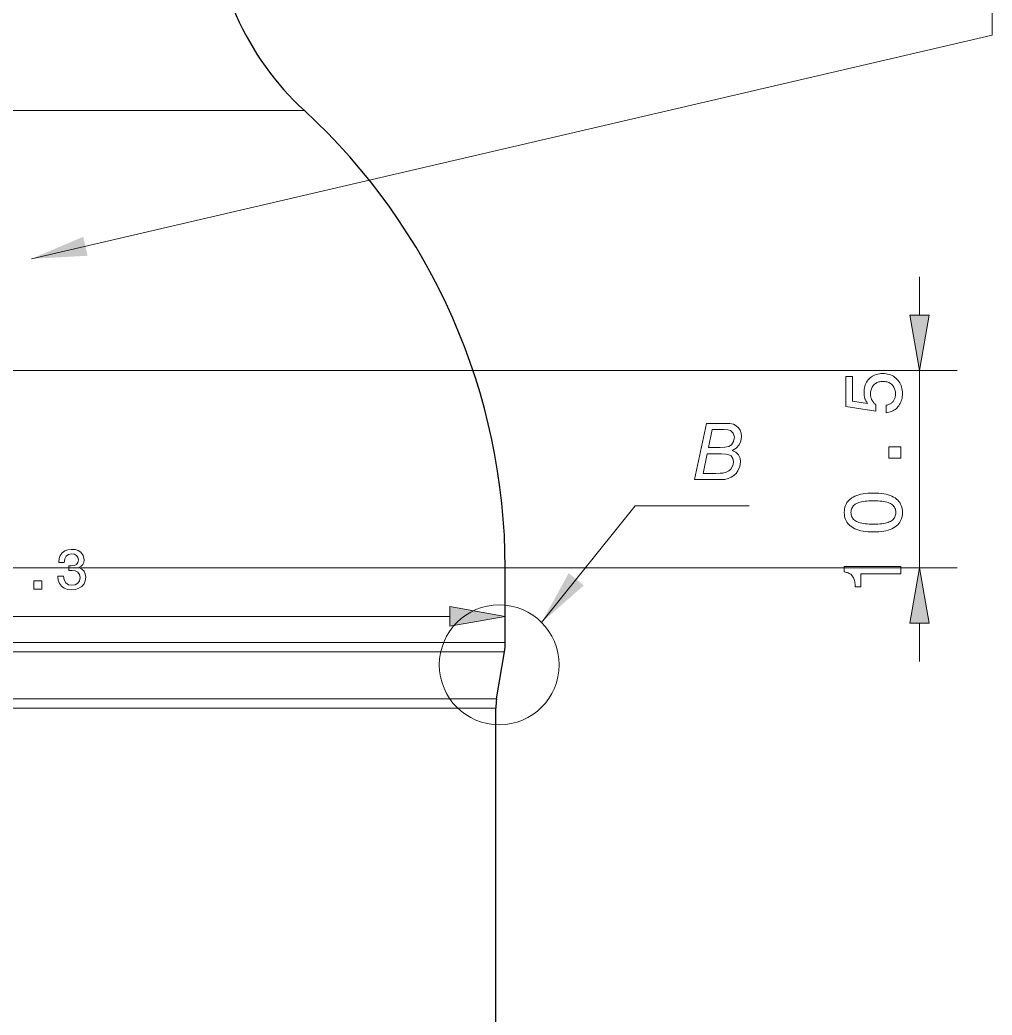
# Model space of a CAD drawing. Extents: x 0 to 297, y 0 to 420.
# Drawn here: x 109.1 to 161, y 263.8 to 317 of the extents above; entities that cross this region are included whole.
import ezdxf

# ---------------------------------------------------------------- set-up
doc = ezdxf.new("R2010")
doc.units = 0

msp = doc.modelspace()

# ---------------------------------------------------------------- linework, layer by layer
at = {"lineweight": 13}
for p, q in [((124.273, 312.124), (79.918, 312.124)), ((102.746, 298.246), (159.127, 298.246)), ((134.999, 287.723), (70.504, 287.723)), ((134.999, 287.723), (159.127, 287.723)), ((69.254, 285.125), (132.045, 285.125)), ((134.999, 283.723), (70.504, 283.723)), ((134.959, 283.231), (70.54, 283.231)), ((134.54, 280.716), (70.907, 280.716)), ((134.499, 280.223), (70.943, 280.223))]:
    msp.add_line(p, q, dxfattribs=at)
at = {"lineweight": 13, "ltscale": 0.05114}
for p, q in [((157.127, 301.201), (157.127, 303.246)), ((157.127, 282.723), (157.127, 284.769))]:
    msp.add_line(p, q, dxfattribs=at)
at = {"lineweight": 13, "ltscale": 0.263078}
msp.add_line((157.127, 287.723), (157.127, 298.246), dxfattribs=at)
at = {"lineweight": 30, "ltscale": 0.1}
msp.add_line((134.999, 283.723), (134.999, 287.723), dxfattribs=at)
at = {"lineweight": 30, "ltscale": 0.063738}
msp.add_line((134.54, 280.716), (134.959, 283.231), dxfattribs=at)
at = {"lineweight": 30}
msp.add_line((134.499, 172.023), (134.499, 280.223), dxfattribs=at)
at = {"lineweight": 13}
for points in [[(109.704, 304.215), (161.002, 316.15), (161.002, 383.161)], [(136.944, 284.801), (141.945, 291.032), (148.023, 291.032)]]:
    msp.add_lwpolyline(points, dxfattribs=at)
for points in [[(156.606, 301.201), (157.127, 298.246), (157.648, 301.201)], [(155.345, 296), (155.345, 296.4), (155.391, 296.409), (155.434, 296.419), (155.476, 296.433), (155.516, 296.449), (155.553, 296.467), (155.589, 296.488), (155.622, 296.511), (155.654, 296.536), (155.683, 296.565), (155.711, 296.595), (155.736, 296.628), (155.758, 296.662), (155.778, 296.699), (155.795, 296.737), (155.809, 296.776), (155.821, 296.818), (155.83, 296.861), (155.837, 296.906), (155.841, 296.953), (155.842, 297.001), (155.84, 297.06), (155.835, 297.117), (155.826, 297.171), (155.813, 297.223), (155.796, 297.273), (155.776, 297.32), (155.752, 297.365), (155.725, 297.408), (155.694, 297.448), (155.659, 297.486), (155.621, 297.521), (155.581, 297.552), (155.538, 297.579), (155.494, 297.603), (155.447, 297.624), (155.397, 297.64), (155.345, 297.653), (155.291, 297.662), (155.235, 297.668), (155.176, 297.669), (155.116, 297.668), (155.059, 297.662), (155.004, 297.653), (154.951, 297.64), (154.902, 297.624), (154.854, 297.604), (154.809, 297.581), (154.767, 297.553), (154.727, 297.523), (154.689, 297.488), (154.655, 297.451), (154.624, 297.411), (154.597, 297.368), (154.573, 297.323), (154.553, 297.276), (154.537, 297.226), (154.524, 297.173), (154.515, 297.118), (154.51, 297.061), (154.508, 297.001), (154.508, 296.966), (154.511, 296.932), (154.514, 296.899), (154.519, 296.866), (154.525, 296.834), (154.533, 296.802), (154.542, 296.771), (154.552, 296.741), (154.564, 296.711), (154.577, 296.682), (154.592, 296.653), (154.608, 296.625), (154.625, 296.598), (154.644, 296.572), (154.664, 296.546), (154.685, 296.522), (154.708, 296.498), (154.732, 296.474), (154.757, 296.452), (154.784, 296.43), (154.784, 296.086), (153.194, 296.322), (153.194, 297.924), (153.549, 297.924), (153.549, 296.611), (154.356, 296.491), (154.337, 296.513), (154.32, 296.535), (154.303, 296.559), (154.287, 296.583), (154.272, 296.608), (154.258, 296.634), (154.245, 296.661), (154.233, 296.688), (154.222, 296.716), (154.212, 296.745), (154.202, 296.774), (154.194, 296.805), (154.186, 296.835), (154.18, 296.866), (154.174, 296.898), (154.17, 296.93), (154.167, 296.963), (154.164, 296.996), (154.163, 297.03), (154.162, 297.064), (154.165, 297.155), (154.173, 297.242), (154.187, 297.325), (154.206, 297.405), (154.231, 297.481), (154.261, 297.553), (154.296, 297.622), (154.337, 297.688), (154.384, 297.749), (154.436, 297.807), (154.493, 297.861), (154.553, 297.909), (154.616, 297.951), (154.683, 297.988), (154.753, 298.019), (154.826, 298.044), (154.904, 298.064), (154.984, 298.078), (155.068, 298.086), (155.155, 298.089), (155.248, 298.086), (155.337, 298.077), (155.422, 298.062), (155.504, 298.041), (155.582, 298.014), (155.657, 297.982), (155.728, 297.943), (155.796, 297.898), (155.86, 297.847), (155.92, 297.791), (155.976, 297.729), (156.026, 297.664), (156.07, 297.595), (156.108, 297.523), (156.14, 297.447), (156.166, 297.368), (156.187, 297.285), (156.202, 297.198), (156.21, 297.108), (156.213, 297.014), (156.211, 296.93), (156.204, 296.85), (156.192, 296.772), (156.175, 296.698), (156.154, 296.626), (156.127, 296.557), (156.096, 296.491), (156.06, 296.428), (156.02, 296.368), (155.974, 296.311), (155.925, 296.257), (155.872, 296.209), (155.817, 296.165), (155.759, 296.127), (155.697, 296.093), (155.633, 296.065), (155.565, 296.041), (155.495, 296.022), (155.421, 296.008)], [(145.112, 292.428), (145.741, 295.428), (146.64, 295.428), (146.854, 295.428), (147.004, 295.428), (147.183, 295.379), (147.332, 295.304), (147.45, 295.199), (147.539, 295.062), (147.594, 294.9), (147.612, 294.723), (147.582, 294.486), (147.491, 294.279), (147.338, 294.11), (147.12, 293.987), (147.318, 293.887), (147.458, 293.747), (147.542, 293.574), (147.57, 293.373), (147.535, 293.132), (147.43, 292.901), (147.326, 292.762), (147.203, 292.645), (147.059, 292.551), (146.899, 292.483), (146.727, 292.442), (146.544, 292.428)], [(145.851, 294.136), (146.472, 294.136), (146.737, 294.152), (146.939, 294.199), (147.077, 294.278), (147.197, 294.453), (147.237, 294.692), (147.18, 294.915), (147.027, 295.052), (146.889, 295.084), (146.667, 295.095), (146.053, 295.095)], [(145.564, 292.761), (146.255, 292.761), (146.485, 292.766), (146.626, 292.78), (146.8, 292.824), (146.938, 292.892), (147.046, 292.984), (147.127, 293.101), (147.178, 293.233), (147.195, 293.371), (147.162, 293.558), (147.064, 293.693), (146.95, 293.754), (146.78, 293.791), (146.557, 293.803), (145.782, 293.803)], [(156.127, 293.573), (155.484, 293.573), (155.484, 294.17), (156.127, 294.17)], [(154.664, 289.633), (154.515, 289.635), (154.374, 289.643), (154.24, 289.657), (154.113, 289.675), (153.994, 289.699), (153.881, 289.728), (153.777, 289.763), (153.679, 289.803), (153.588, 289.848), (153.505, 289.898), (153.43, 289.954), (153.362, 290.014), (153.303, 290.08), (153.251, 290.15), (153.207, 290.225), (153.172, 290.305), (153.144, 290.389), (153.124, 290.479), (153.112, 290.573), (153.108, 290.672), (153.112, 290.772), (153.124, 290.867), (153.143, 290.957), (153.171, 291.042), (153.207, 291.122), (153.25, 291.197), (153.301, 291.267), (153.36, 291.332), (153.427, 291.392), (153.502, 291.447), (153.585, 291.497), (153.675, 291.541), (153.772, 291.581), (153.877, 291.615), (153.99, 291.644), (154.11, 291.667), (154.237, 291.686), (154.372, 291.699), (154.514, 291.707), (154.664, 291.709), (154.813, 291.707), (154.955, 291.699), (155.089, 291.686), (155.216, 291.667), (155.336, 291.644), (155.448, 291.615), (155.552, 291.581), (155.649, 291.541), (155.739, 291.497), (155.821, 291.447), (155.896, 291.392), (155.962, 291.332), (156.021, 291.267), (156.072, 291.197), (156.115, 291.122), (156.151, 291.042), (156.178, 290.957), (156.198, 290.867), (156.209, 290.772), (156.213, 290.672), (156.209, 290.573), (156.198, 290.479), (156.178, 290.389), (156.15, 290.305), (156.115, 290.225), (156.071, 290.15), (156.02, 290.08), (155.961, 290.014), (155.894, 289.954), (155.819, 289.898), (155.737, 289.848), (155.647, 289.803), (155.55, 289.763), (155.445, 289.728), (155.333, 289.699), (155.214, 289.675), (155.087, 289.657), (154.954, 289.643), (154.812, 289.635)], [(154.664, 290.046), (154.784, 290.048), (154.898, 290.052), (155.006, 290.06), (155.107, 290.07), (155.201, 290.084), (155.288, 290.101), (155.369, 290.12), (155.443, 290.143), (155.511, 290.169), (155.571, 290.198), (155.626, 290.23), (155.675, 290.265), (155.718, 290.304), (155.756, 290.347), (155.787, 290.392), (155.813, 290.441), (155.833, 290.494), (155.848, 290.55), (155.856, 290.609), (155.859, 290.672), (155.856, 290.735), (155.848, 290.795), (155.834, 290.851), (155.814, 290.904), (155.788, 290.953), (155.757, 290.998), (155.72, 291.04), (155.677, 291.079), (155.629, 291.114), (155.575, 291.145), (155.514, 291.174), (155.447, 291.199), (155.373, 291.221), (155.292, 291.241), (155.205, 291.257), (155.11, 291.27), (155.009, 291.281), (154.901, 291.288), (154.786, 291.293), (154.664, 291.294), (154.542, 291.293), (154.426, 291.288), (154.318, 291.281), (154.216, 291.27), (154.121, 291.257), (154.034, 291.241), (153.953, 291.221), (153.879, 291.199), (153.811, 291.174), (153.751, 291.145), (153.697, 291.114), (153.648, 291.079), (153.606, 291.04), (153.569, 290.998), (153.538, 290.953), (153.512, 290.904), (153.492, 290.851), (153.478, 290.795), (153.469, 290.735), (153.466, 290.672), (153.469, 290.609), (153.478, 290.55), (153.492, 290.494), (153.512, 290.441), (153.538, 290.392), (153.57, 290.347), (153.607, 290.304), (153.651, 290.265), (153.699, 290.23), (153.754, 290.198), (153.815, 290.169), (153.883, 290.143), (153.957, 290.12), (154.038, 290.101), (154.125, 290.084), (154.22, 290.07), (154.321, 290.06), (154.428, 290.052), (154.543, 290.048)], [(111.108, 287.275), (111.412, 287.275), (111.444, 287.069), (111.532, 286.915), (111.671, 286.819), (111.856, 286.788), (112.038, 286.815), (112.177, 286.899), (112.265, 287.031), (112.295, 287.205), (112.265, 287.362), (112.178, 287.48), (112.037, 287.554), (111.849, 287.579), (111.788, 287.577), (111.702, 287.573), (111.702, 287.825), (111.763, 287.823), (111.816, 287.822), (111.987, 287.842), (112.108, 287.901), (112.179, 287.999), (112.203, 288.14), (112.18, 288.277), (112.111, 288.378), (111.998, 288.441), (111.846, 288.462), (111.674, 288.433), (111.55, 288.345), (111.474, 288.202), (111.449, 288.005), (111.161, 288.005), (111.161, 288.026), (111.181, 288.219), (111.241, 288.384), (111.341, 288.521), (111.476, 288.623), (111.638, 288.685), (111.828, 288.705), (112.027, 288.689), (112.195, 288.64), (112.329, 288.559), (112.463, 288.383), (112.508, 288.15), (112.49, 288.011), (112.438, 287.894), (112.353, 287.801), (112.234, 287.733), (112.392, 287.653), (112.506, 287.539), (112.576, 287.392), (112.599, 287.215), (112.576, 287.026), (112.506, 286.863), (112.389, 286.728), (112.234, 286.626), (112.048, 286.565), (111.831, 286.544), (111.626, 286.566), (111.45, 286.63), (111.304, 286.737), (111.195, 286.881), (111.129, 287.052), (111.108, 287.253)], [(156.127, 287.398), (153.993, 287.398), (153.993, 286.698), (153.688, 286.698), (153.685, 286.773), (153.68, 286.845), (153.672, 286.912), (153.662, 286.975), (153.649, 287.034), (153.633, 287.09), (153.615, 287.141), (153.595, 287.189), (153.571, 287.232), (153.545, 287.272), (153.517, 287.308), (153.484, 287.341), (153.449, 287.371), (153.41, 287.398), (153.368, 287.422), (153.323, 287.443), (153.274, 287.461), (153.222, 287.476), (153.167, 287.488), (153.108, 287.497), (153.108, 287.79), (156.127, 287.79)], [(157.648, 284.769), (157.127, 287.723), (156.606, 284.769)], [(109.829, 286.575), (109.829, 287.031), (110.255, 287.031), (110.255, 286.575)], [(132.045, 284.604), (134.999, 285.125), (132.045, 285.646)]]:
    msp.add_lwpolyline(points, close=True, dxfattribs=at)
msp.add_circle((134.681, 282.538), 3.201, dxfattribs=at)
at = {"lineweight": 30}
for centre, radius, start, end in [((134.549, 323.323), 15.2, 180, 227.4612), ((101.883, 287.723), 33.116, 0, 47.4612), ((131.999, 283.723), 3, 350.5503, 360), ((137.499, 280.223), 3, 170.5503, 180)]:
    msp.add_arc(centre, radius, start, end, dxfattribs=at)
at = {"lineweight": 13}
for points in [[(112.463, 305.392), (109.704, 304.215), (112.699, 304.377)], [(156.606, 301.201), (157.127, 298.246), (156.606, 301.201), (157.648, 301.201)], [(138.387, 287.431), (136.944, 284.801), (139.2, 286.779)], [(157.648, 284.769), (157.127, 287.723), (157.648, 284.769), (156.606, 284.769)], [(132.045, 284.604), (134.999, 285.125), (132.045, 284.604), (132.045, 285.646)]]:
    msp.add_solid(points, dxfattribs=at)

doc.saveas('drawing.dxf')
